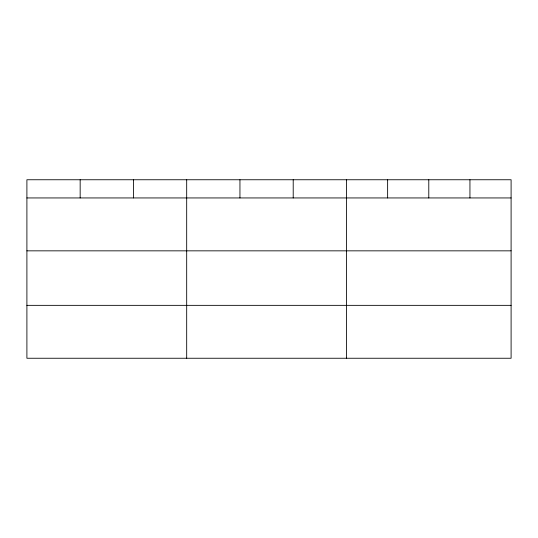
<?xml version="1.0" encoding="UTF-8"?>
<svg xmlns="http://www.w3.org/2000/svg" width="538" height="538" viewBox="0 0 538 538"><rect width="100%" height="100%" fill="white"/><g stroke="black" fill="none" stroke-linecap="round" stroke-linejoin="round"><path stroke-width="0.81" d="M511.1 250.843L511.1 179.753L26.9 179.753L26.9 358.247L511.1 358.247L511.1 250.843L26.9 250.843M26.9 197.944L511.1 197.944M26.9 305.349L511.1 305.349M469.943 179.753L469.943 197.944M428.786 179.753L428.786 197.944M387.629 179.753L387.629 197.944M346.472 179.753L346.472 358.247M293.21 179.753L293.21 197.944M239.948 179.753L239.948 197.944M186.686 179.753L186.686 358.247M133.424 179.753L133.424 197.944M80.162 179.753L80.162 197.944"/></g></svg>
